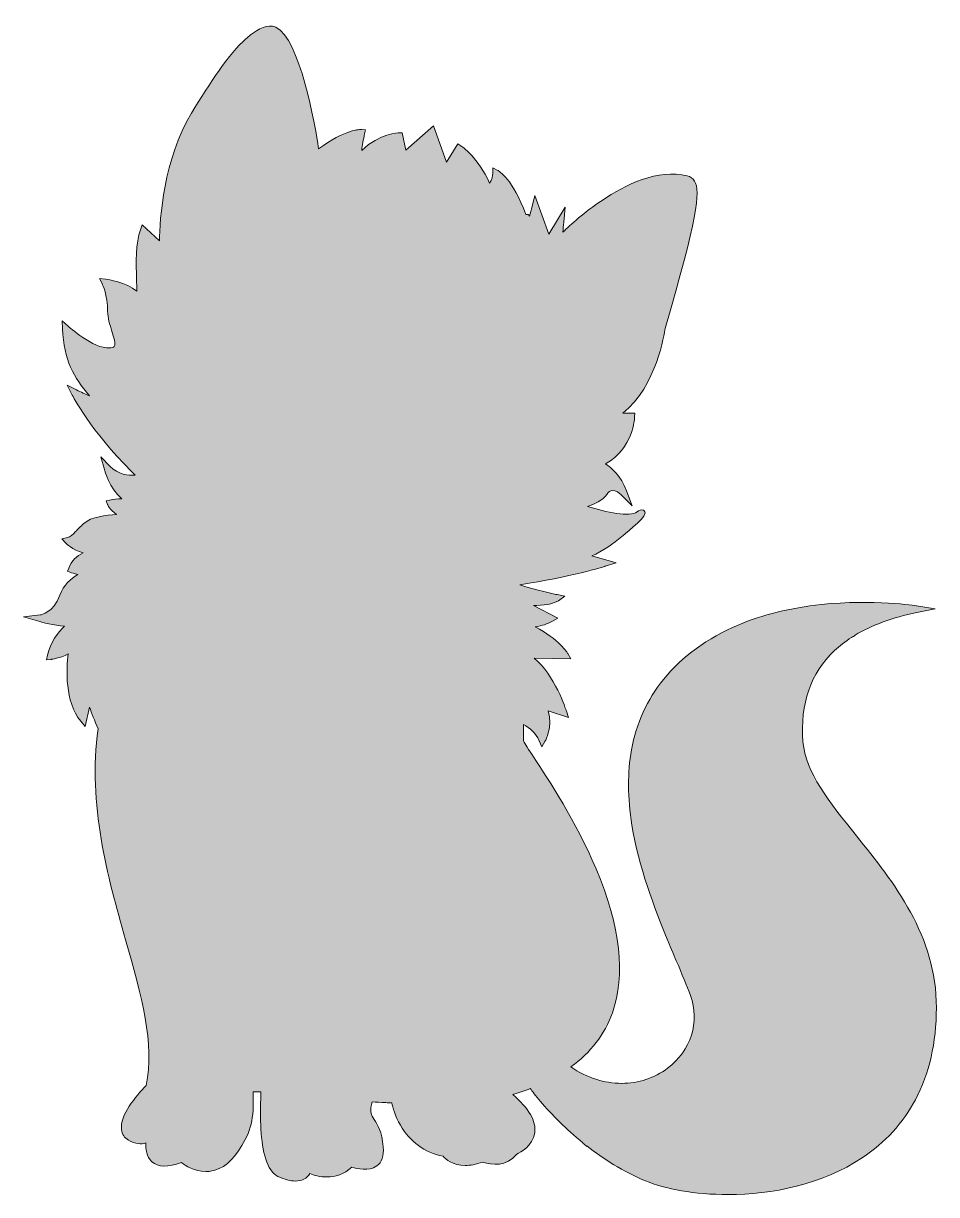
# Model space of a CAD drawing. Header units: millimetres. Extents: x -932 to 1965, y 102 to 615.
# Drawn here: x 1565 to 1965, y 102 to 615 of the extents above; entities that cross this region are included whole.
import ezdxf

# ---------------------------------------------------------------- set-up
doc = ezdxf.new("R2010")
doc.units = ezdxf.units.MM
doc.header["$MEASUREMENT"] = 0
doc.layers.add('Layer 1', color=7, linetype='Continuous')

msp = doc.modelspace()

# ---------------------------------------------------------------- hatches: boundary and pattern name
at = {"layer": 'Layer 1'}
h = msp.add_hatch(color=5, dxfattribs=at)
h.dxf.hatch_style = 2
edge = h.paths.add_edge_path()
edge.add_spline(control_points=[(1929.59, 259.13), (1917.59, 274.08), (1907.22, 286.98), (1906.17, 300.35), (1904.86, 317.04), (1909.52, 330.49), (1920.01, 340.31), (1922.24, 342.4), (1924.72, 344.32), (1927.46, 346.08), (1928.1, 346.3), (1928.61, 346.63), (1929.01, 347.05), (1936.36, 351.46), (1945.4, 354.78), (1956.02, 356.96), (1956.02, 356.96), (1964.04, 358.59), (1964.04, 358.59), (1964.04, 358.59), (1955.96, 359.91), (1955.96, 359.91), (1955.78, 359.94), (1937.01, 362.92), (1914.13, 360.46), (1900.67, 359.02), (1888.43, 356), (1877.74, 351.5), (1864.32, 345.85), (1853.32, 337.82), (1845.07, 327.65), (1837.87, 318.79), (1833.16, 308.43), (1831.05, 296.87), (1829.25, 286.96), (1829.32, 275.85), (1831.25, 263.83), (1834.19, 245.6), (1841.03, 227.57), (1847.1, 212.93), (1847.12, 212.66), (1849.75, 206.62), (1850.67, 204.46), (1853.16, 198.58), (1855.31, 193.5), (1856.86, 189.24), (1861.07, 177.59), (1857.13, 165.07), (1846.83, 157.34), (1841.16, 153.09), (1834.03, 150.74), (1826.76, 150.73), (1826.76, 150.73), (1826.71, 150.73), (1826.71, 150.73), (1819.16, 150.73), (1811.51, 153.21), (1804.47, 157.9), (1813.19, 164.26), (1819.28, 172.18), (1822.66, 181.6), (1828.62, 198.16), (1826.23, 219.38), (1815.56, 244.66), (1806.89, 265.22), (1794.71, 283.75), (1788.17, 293.7), (1786.01, 296.98), (1784.43, 299.39), (1783.73, 300.7), (1783.78, 303.02), (1783.79, 305.42), (1783.74, 307.91), (1786.54, 306.36), (1789.13, 304.11), (1790.61, 300.84), (1790.61, 300.84), (1791.83, 298.17), (1791.83, 298.17), (1791.83, 298.17), (1793.28, 300.72), (1793.28, 300.72), (1793.44, 300.99), (1796.63, 306.71), (1794.53, 313.85), (1794.53, 313.85), (1803.42, 310.97), (1803.42, 310.97), (1803.42, 310.97), (1802.53, 313.75), (1802.53, 313.75), (1802.3, 314.5), (1797.4, 329.63), (1788.41, 337.05), (1788.41, 337.05), (1804.55, 336.63), (1804.55, 336.63), (1804.55, 336.63), (1803.15, 338.97), (1803.15, 338.97), (1802.98, 339.27), (1799.21, 345.42), (1788.91, 350.71), (1791.85, 351.19), (1794.26, 351.91), (1796.44, 353.18), (1796.44, 353.18), (1798.79, 354.56), (1798.79, 354.56), (1798.79, 354.56), (1788.1, 360.09), (1788.1, 360.09), (1792.13, 360.11), (1796.82, 360.53), (1799.03, 362.15), (1799.03, 362.15), (1801.78, 364.16), (1801.78, 364.16), (1801.78, 364.16), (1798.44, 364.83), (1798.44, 364.83), (1798.32, 364.85), (1788.65, 366.8), (1782.14, 369.14), (1804.07, 372.42), (1819.4, 377.17), (1819.55, 377.22), (1819.55, 377.22), (1824.34, 378.71), (1824.34, 378.71), (1824.34, 378.71), (1813.74, 381.74), (1813.74, 381.74), (1818.35, 383.83), (1823.18, 387.31), (1826.83, 390.23), (1826.93, 390.3), (1836.6, 398.15), (1836.95, 400.17), (1837.07, 400.8), (1836.79, 401.43), (1836.24, 401.76), (1835.25, 402.37), (1834.32, 401.67), (1833.5, 401.05), (1830.36, 398.7), (1820.02, 400.89), (1811.83, 403.47), (1814.84, 404.41), (1818.37, 406.06), (1820.34, 408.86), (1821.01, 409.82), (1821.74, 410.32), (1822.58, 410.4), (1824.15, 410.54), (1825.89, 409.19), (1826.43, 408.66), (1826.43, 408.66), (1831.39, 403.7), (1831.39, 403.7), (1831.39, 403.7), (1828.89, 410.25), (1828.89, 410.25), (1826.33, 416.98), (1822.38, 420.41), (1819.63, 422.07), (1831.83, 428.91), (1832.42, 442.11), (1832.44, 442.71), (1832.44, 442.71), (1832.49, 444.26), (1832.49, 444.26), (1832.49, 444.26), (1827.31, 444.26), (1827.31, 444.26), (1842.13, 456.31), (1845.45, 479.25), (1845.73, 481.42), (1859.94, 529.49), (1861.25, 541.47), (1858.72, 545.91), (1858.01, 547.14), (1856.95, 547.92), (1855.47, 548.28), (1842.62, 551.5), (1828.08, 544.21), (1818.15, 537.53), (1810.44, 532.35), (1804.23, 526.75), (1801, 523.56), (1801.08, 524.9), (1801.21, 526.5), (1801.36, 527.93), (1801.36, 527.93), (1802.06, 534.54), (1802.06, 534.54), (1802.06, 534.54), (1794.81, 522.68), (1794.81, 522.68), (1794.81, 522.68), (1788.77, 539.68), (1788.77, 539.68), (1788.77, 539.68), (1787.57, 534.86), (1787.57, 534.86), (1787.21, 533.46), (1786.79, 531.95), (1786.38, 530.57), (1786.37, 530.57), (1786.37, 530.58), (1786.36, 530.59), (1786.21, 530.84), (1786.06, 531.09), (1785.91, 531.35), (1785.5, 531.31), (1785.1, 531.3), (1784.71, 531.32), (1779.26, 546.84), (1772.77, 550.46), (1772.46, 550.62), (1772.46, 550.62), (1770.35, 551.74), (1770.35, 551.74), (1770.35, 551.74), (1770.26, 549.35), (1770.26, 549.35), (1770.23, 548.47), (1769.91, 546.44), (1768.92, 545.04), (1764.11, 556.15), (1756.64, 561.18), (1756.31, 561.4), (1756.31, 561.4), (1755.03, 562.24), (1755.03, 562.24), (1755.03, 562.24), (1749.95, 554.19), (1749.95, 554.19), (1749.95, 554.19), (1744.32, 570.14), (1744.32, 570.14), (1744.32, 570.14), (1732.23, 559.5), (1732.23, 559.5), (1732.23, 559.5), (1730.55, 567.07), (1730.55, 567.07), (1730.55, 567.07), (1729.34, 567.07), (1729.34, 567.07), (1728.97, 567.07), (1720.82, 566.98), (1712.87, 559.43), (1713.11, 561.43), (1713.61, 564.26), (1714.16, 566.73), (1714.16, 566.73), (1714.55, 568.46), (1714.55, 568.46), (1714.55, 568.46), (1712.77, 568.55), (1712.77, 568.55), (1712.46, 568.57), (1705.51, 568.8), (1694.01, 560.03), (1692.48, 570.89), (1685.77, 608.41), (1675.23, 613.34), (1671.63, 615.02), (1667.62, 612.59), (1664.16, 609.99), (1663.5, 609.5), (1662.83, 608.94), (1662.15, 608.34), (1654.69, 601.73), (1646.28, 588.76), (1638.3, 575.73), (1626.05, 555.71), (1624.44, 529.21), (1624.27, 519.72), (1624.27, 519.72), (1616.78, 526.77), (1616.78, 526.77), (1616.78, 526.77), (1615.98, 524.68), (1615.98, 524.68), (1613.78, 518.9), (1614.06, 509.75), (1614.26, 503.07), (1614.31, 501.22), (1614.37, 499.21), (1614.34, 497.77), (1609.89, 501.61), (1601.23, 502.88), (1600.83, 502.94), (1600.83, 502.94), (1598.01, 503.34), (1598.01, 503.34), (1598.01, 503.34), (1599.27, 500.79), (1599.27, 500.79), (1599.3, 500.74), (1601.58, 496.04), (1601.58, 488.96), (1601.58, 486.06), (1602.56, 482.97), (1603.42, 480.25), (1604.25, 477.61), (1605.2, 474.62), (1604.48, 473.57), (1604.13, 473.07), (1603.21, 472.91), (1602.5, 472.87), (1595.34, 472.41), (1584.48, 482.24), (1584.37, 482.34), (1584.37, 482.34), (1581.74, 484.74), (1581.74, 484.74), (1581.74, 484.74), (1581.86, 481.18), (1581.86, 481.18), (1582.29, 467.6), (1586.88, 459.93), (1593.59, 451.96), (1591.85, 452.63), (1589.79, 453.55), (1587.97, 454.46), (1587.97, 454.46), (1583.87, 456.52), (1583.87, 456.52), (1583.87, 456.52), (1585.97, 452.44), (1585.97, 452.44), (1586.3, 451.79), (1594.23, 436.55), (1612.04, 418.74), (1612.55, 418.23), (1613.07, 417.72), (1613.59, 417.21), (1610.75, 416.99), (1606.25, 417.35), (1602.68, 421), (1602.68, 421), (1598.63, 425.12), (1598.63, 425.12), (1598.63, 425.12), (1600.16, 419.56), (1600.16, 419.56), (1600.27, 419.15), (1602.41, 411.56), (1607.76, 406.83), (1605.92, 406.76), (1603.98, 406.6), (1602.58, 406.24), (1602.58, 406.24), (1601.01, 405.83), (1601.01, 405.83), (1601.01, 405.83), (1601.54, 404.29), (1601.54, 404.29), (1601.67, 403.92), (1602.38, 402.34), (1605.48, 399.94), (1600.9, 399.71), (1594.39, 398.86), (1591.23, 396.04), (1589.55, 394.54), (1588.43, 393.36), (1587.54, 392.42), (1586.06, 390.86), (1585.45, 390.21), (1583.98, 389.84), (1583.98, 389.84), (1581.47, 389.22), (1581.47, 389.22), (1581.47, 389.22), (1583.26, 387.35), (1583.26, 387.35), (1583.43, 387.17), (1586.08, 384.48), (1590.83, 383.13), (1588.18, 381.74), (1585.72, 379.63), (1584.54, 376.46), (1584.54, 376.46), (1584.02, 375.06), (1584.02, 375.06), (1584.02, 375.06), (1585.42, 374.53), (1585.42, 374.53), (1585.71, 374.42), (1586.91, 373.98), (1588.51, 373.6), (1585.48, 371.81), (1582.29, 368.98), (1580.71, 364.61), (1577.89, 356.8), (1572.32, 356), (1572.09, 355.97), (1572.09, 355.97), (1564.7, 355.15), (1564.7, 355.15), (1564.7, 355.15), (1571.83, 353.04), (1571.83, 353.04), (1572.65, 352.8), (1577.99, 351.27), (1582.76, 351.03), (1579.92, 348.3), (1576.42, 343.94), (1575.23, 338.27), (1575.23, 338.27), (1574.81, 336.27), (1574.81, 336.27), (1574.81, 336.27), (1576.84, 336.46), (1576.84, 336.46), (1577.02, 336.48), (1580.52, 336.84), (1584.33, 338.85), (1583.51, 332.33), (1582.71, 317.9), (1589.85, 309.38), (1589.85, 309.38), (1591.79, 307.06), (1591.79, 307.06), (1591.79, 307.06), (1593.7, 315.46), (1593.7, 315.46), (1594.59, 312.91), (1595.84, 309.64), (1597.46, 306.09), (1592.69, 272.88), (1601.59, 241.4), (1609.44, 213.61), (1616.36, 189.11), (1622.35, 167.93), (1618.48, 149.8), (1613.95, 145.12), (1606.85, 136.68), (1607.65, 130.44), (1607.91, 128.47), (1608.96, 126.87), (1610.7, 125.83), (1613.74, 124), (1616.37, 124.01), (1618.32, 124.65), (1618.18, 122.06), (1618.55, 118.54), (1621.01, 116.36), (1623.69, 113.99), (1628.05, 113.88), (1633.96, 116.03), (1635.55, 114.78), (1639.56, 112.08), (1644.58, 112.08), (1645.25, 112.08), (1645.93, 112.13), (1646.63, 112.23), (1651.89, 113.02), (1656.5, 116.81), (1660.34, 123.49), (1664.84, 130.41), (1665.81, 137.67), (1665.27, 147.07), (1666.63, 147.07), (1667.99, 147), (1668.76, 146.95), (1668.7, 145.91), (1668.66, 144.87), (1668.62, 143.83), (1668.48, 139.66), (1668.47, 135.19), (1668.72, 130.89), (1668.71, 130.78), (1668.72, 130.69), (1668.74, 130.6), (1669.34, 120.96), (1671.3, 112.25), (1676.18, 109.97), (1679.1, 108.61), (1681.66, 107.93), (1683.84, 107.93), (1685.2, 107.93), (1686.42, 108.2), (1687.48, 108.73), (1688.75, 109.36), (1689.61, 110.31), (1690.15, 111.19), (1693.4, 109.85), (1701.31, 107.66), (1708.61, 114.05), (1710.73, 113.36), (1716.04, 112), (1719.47, 114.53), (1721.69, 116.16), (1722.64, 118.99), (1722.31, 122.93), (1721.73, 129.61), (1719.79, 132.65), (1718.38, 134.87), (1717.07, 136.93), (1716.34, 138.07), (1717.12, 141.32), (1717.18, 141.56), (1717.29, 141.96), (1717.52, 142.58), (1719.2, 142.52), (1721.19, 142.41), (1723.43, 142.29), (1724.29, 142.24), (1725.18, 142.19), (1726.11, 142.14), (1726.5, 140.27), (1727.52, 136.48), (1729.83, 132.43), (1733.99, 125.13), (1740.44, 120.44), (1748.5, 118.84), (1749.56, 117.62), (1752.65, 114.75), (1758.23, 114.75), (1760.37, 114.75), (1762.88, 115.17), (1765.79, 116.28), (1770.1, 114.8), (1776.16, 114.23), (1780.82, 119.72), (1782.33, 120.41), (1787.86, 123.33), (1788.66, 129.08), (1789.36, 134.16), (1786.13, 139.78), (1779.05, 145.81), (1779.23, 145.86), (1779.41, 145.91), (1779.58, 145.96), (1782.06, 146.73), (1784.43, 147.55), (1786.71, 148.44), (1788.35, 146.22), (1792.8, 140.46), (1799.75, 133.62), (1802.53, 130.88), (1805.9, 127.79), (1809.8, 124.64), (1809.8, 124.62), (1809.79, 124.61), (1809.79, 124.59), (1810.33, 124.1), (1810.88, 123.61), (1811.43, 123.13), (1811.49, 123.15), (1811.54, 123.18), (1811.6, 123.21), (1818.68, 117.69), (1827.31, 112.12), (1837.15, 108.05), (1845.73, 104.49), (1858.79, 102.01), (1873.37, 102.01), (1892.57, 102.01), (1914.41, 106.31), (1932.13, 118.13), (1942.14, 124.8), (1949.97, 133.35), (1955.4, 143.55), (1961.49, 154.97), (1964.59, 168.52), (1964.62, 183.83), (1964.68, 215.45), (1946.04, 238.66), (1929.59, 259.13)], knot_values=[0, 0, 0, 0, 1, 1, 1, 2, 2, 2, 3, 3, 3, 4, 4, 4, 5, 5, 5, 6, 6, 6, 7, 7, 7, 8, 8, 8, 9, 9, 9, 10, 10, 10, 11, 11, 11, 12, 12, 12, 13, 13, 13, 14, 14, 14, 15, 15, 15, 16, 16, 16, 17, 17, 17, 18, 18, 18, 19, 19, 19, 20, 20, 20, 21, 21, 21, 22, 22, 22, 23, 23, 23, 24, 24, 24, 25, 25, 25, 26, 26, 26, 27, 27, 27, 28, 28, 28, 29, 29, 29, 30, 30, 30, 31, 31, 31, 32, 32, 32, 33, 33, 33, 34, 34, 34, 35, 35, 35, 36, 36, 36, 37, 37, 37, 38, 38, 38, 39, 39, 39, 40, 40, 40, 41, 41, 41, 42, 42, 42, 43, 43, 43, 44, 44, 44, 45, 45, 45, 46, 46, 46, 47, 47, 47, 48, 48, 48, 49, 49, 49, 50, 50, 50, 51, 51, 51, 52, 52, 52, 53, 53, 53, 54, 54, 54, 55, 55, 55, 56, 56, 56, 57, 57, 57, 58, 58, 58, 59, 59, 59, 60, 60, 60, 61, 61, 61, 62, 62, 62, 63, 63, 63, 64, 64, 64, 65, 65, 65, 66, 66, 66, 67, 67, 67, 68, 68, 68, 69, 69, 69, 70, 70, 70, 71, 71, 71, 72, 72, 72, 73, 73, 73, 74, 74, 74, 75, 75, 75, 76, 76, 76, 77, 77, 77, 78, 78, 78, 79, 79, 79, 80, 80, 80, 81, 81, 81, 82, 82, 82, 83, 83, 83, 84, 84, 84, 85, 85, 85, 86, 86, 86, 87, 87, 87, 88, 88, 88, 89, 89, 89, 90, 90, 90, 91, 91, 91, 92, 92, 92, 93, 93, 93, 94, 94, 94, 95, 95, 95, 96, 96, 96, 97, 97, 97, 98, 98, 98, 99, 99, 99, 100, 100, 100, 101, 101, 101, 102, 102, 102, 103, 103, 103, 104, 104, 104, 105, 105, 105, 106, 106, 106, 107, 107, 107, 108, 108, 108, 109, 109, 109, 110, 110, 110, 111, 111, 111, 112, 112, 112, 113, 113, 113, 114, 114, 114, 115, 115, 115, 116, 116, 116, 117, 117, 117, 118, 118, 118, 119, 119, 119, 120, 120, 120, 121, 121, 121, 122, 122, 122, 123, 123, 123, 124, 124, 124, 125, 125, 125, 126, 126, 126, 127, 127, 127, 128, 128, 128, 129, 129, 129, 130, 130, 130, 131, 131, 131, 132, 132, 132, 133, 133, 133, 134, 134, 134, 135, 135, 135, 136, 136, 136, 137, 137, 137, 138, 138, 138, 139, 139, 139, 140, 140, 140, 141, 141, 141, 142, 142, 142, 143, 143, 143, 144, 144, 144, 145, 145, 145, 146, 146, 146, 147, 147, 147, 148, 148, 148, 149, 149, 149, 150, 150, 150, 151, 151, 151, 152, 152, 152, 153, 153, 153, 154, 154, 154, 155, 155, 155, 156, 156, 156, 157, 157, 157, 158, 158, 158, 159, 159, 159, 160, 160, 160, 161, 161, 161, 162, 162, 162, 163, 163, 163, 164, 164, 164, 165, 165, 165, 166, 166, 166, 167, 167, 167, 168, 168, 168, 169, 169, 169, 170, 170, 170, 171, 171, 171, 172, 172, 172, 173, 173, 173, 174, 174, 174, 175, 175, 175, 176, 176, 176, 177, 177, 177, 178, 178, 178, 179, 179, 179, 180, 180, 180, 181, 181, 181, 182, 182, 182, 183, 183, 183, 184, 184, 184, 185, 185, 185, 186, 186, 186, 187, 187, 187, 188, 188, 188, 189, 189, 189, 190, 190, 190, 191, 191, 191, 191], degree=3, periodic=1)

# ---------------------------------------------------------------- linework, layer by layer
at = {"layer": 'Layer 1', "lineweight": 0}
msp.add_open_spline([(1929.59, 259.13), (1917.59, 274.08), (1907.22, 286.98), (1906.17, 300.35), (1904.86, 317.04), (1909.52, 330.49), (1920.01, 340.31), (1922.24, 342.4), (1924.72, 344.32), (1927.46, 346.08), (1928.1, 346.3), (1928.61, 346.63), (1929.01, 347.05), (1936.36, 351.46), (1945.4, 354.78), (1956.02, 356.96), (1956.02, 356.96), (1964.04, 358.59), (1964.04, 358.59), (1964.04, 358.59), (1955.96, 359.91), (1955.96, 359.91), (1955.78, 359.94), (1937.01, 362.92), (1914.13, 360.46), (1900.67, 359.02), (1888.43, 356), (1877.74, 351.5), (1864.32, 345.85), (1853.32, 337.82), (1845.07, 327.65), (1837.87, 318.79), (1833.16, 308.43), (1831.05, 296.87), (1829.25, 286.96), (1829.32, 275.85), (1831.25, 263.83), (1834.19, 245.6), (1841.03, 227.57), (1847.1, 212.93), (1847.12, 212.66), (1849.75, 206.62), (1850.67, 204.46), (1853.16, 198.58), (1855.31, 193.5), (1856.86, 189.24), (1861.07, 177.59), (1857.13, 165.07), (1846.83, 157.34), (1841.16, 153.09), (1834.03, 150.74), (1826.76, 150.73), (1826.76, 150.73), (1826.71, 150.73), (1826.71, 150.73), (1819.16, 150.73), (1811.51, 153.21), (1804.47, 157.9), (1813.19, 164.26), (1819.28, 172.18), (1822.66, 181.6), (1828.62, 198.16), (1826.23, 219.38), (1815.56, 244.66), (1806.89, 265.22), (1794.71, 283.75), (1788.17, 293.7), (1786.01, 296.98), (1784.43, 299.39), (1783.73, 300.7), (1783.78, 303.02), (1783.79, 305.42), (1783.74, 307.91), (1786.54, 306.36), (1789.13, 304.11), (1790.61, 300.84), (1790.61, 300.84), (1791.83, 298.17), (1791.83, 298.17), (1791.83, 298.17), (1793.28, 300.72), (1793.28, 300.72), (1793.44, 300.99), (1796.63, 306.71), (1794.53, 313.85), (1794.53, 313.85), (1803.42, 310.97), (1803.42, 310.97), (1803.42, 310.97), (1802.53, 313.75), (1802.53, 313.75), (1802.3, 314.5), (1797.4, 329.63), (1788.41, 337.05), (1788.41, 337.05), (1804.55, 336.63), (1804.55, 336.63), (1804.55, 336.63), (1803.15, 338.97), (1803.15, 338.97), (1802.98, 339.27), (1799.21, 345.42), (1788.91, 350.71), (1791.85, 351.19), (1794.26, 351.91), (1796.44, 353.18), (1796.44, 353.18), (1798.79, 354.56), (1798.79, 354.56), (1798.79, 354.56), (1788.1, 360.09), (1788.1, 360.09), (1792.13, 360.11), (1796.82, 360.53), (1799.03, 362.15), (1799.03, 362.15), (1801.78, 364.16), (1801.78, 364.16), (1801.78, 364.16), (1798.44, 364.83), (1798.44, 364.83), (1798.32, 364.85), (1788.65, 366.8), (1782.14, 369.14), (1804.07, 372.42), (1819.4, 377.17), (1819.55, 377.22), (1819.55, 377.22), (1824.34, 378.71), (1824.34, 378.71), (1824.34, 378.71), (1813.74, 381.74), (1813.74, 381.74), (1818.35, 383.83), (1823.18, 387.31), (1826.83, 390.23), (1826.93, 390.3), (1836.6, 398.15), (1836.95, 400.17), (1837.07, 400.8), (1836.79, 401.43), (1836.24, 401.76), (1835.25, 402.37), (1834.32, 401.67), (1833.5, 401.05), (1830.36, 398.7), (1820.02, 400.89), (1811.83, 403.47), (1814.84, 404.41), (1818.37, 406.06), (1820.34, 408.86), (1821.01, 409.82), (1821.74, 410.32), (1822.58, 410.4), (1824.15, 410.54), (1825.89, 409.19), (1826.43, 408.66), (1826.43, 408.66), (1831.39, 403.7), (1831.39, 403.7), (1831.39, 403.7), (1828.89, 410.25), (1828.89, 410.25), (1826.33, 416.98), (1822.38, 420.41), (1819.63, 422.07), (1831.83, 428.91), (1832.42, 442.11), (1832.44, 442.71), (1832.44, 442.71), (1832.49, 444.26), (1832.49, 444.26), (1832.49, 444.26), (1827.31, 444.26), (1827.31, 444.26), (1842.13, 456.31), (1845.45, 479.25), (1845.73, 481.42), (1859.94, 529.49), (1861.25, 541.47), (1858.72, 545.91), (1858.01, 547.14), (1856.95, 547.92), (1855.47, 548.28), (1842.62, 551.5), (1828.08, 544.21), (1818.15, 537.53), (1810.44, 532.35), (1804.23, 526.75), (1801, 523.56), (1801.08, 524.9), (1801.21, 526.5), (1801.36, 527.93), (1801.36, 527.93), (1802.06, 534.54), (1802.06, 534.54), (1802.06, 534.54), (1794.81, 522.68), (1794.81, 522.68), (1794.81, 522.68), (1788.77, 539.68), (1788.77, 539.68), (1788.77, 539.68), (1787.57, 534.86), (1787.57, 534.86), (1787.21, 533.46), (1786.79, 531.95), (1786.38, 530.57), (1786.37, 530.57), (1786.37, 530.58), (1786.36, 530.59), (1786.21, 530.84), (1786.06, 531.09), (1785.91, 531.35), (1785.5, 531.31), (1785.1, 531.3), (1784.71, 531.32), (1779.26, 546.84), (1772.77, 550.46), (1772.46, 550.62), (1772.46, 550.62), (1770.35, 551.74), (1770.35, 551.74), (1770.35, 551.74), (1770.26, 549.35), (1770.26, 549.35), (1770.23, 548.47), (1769.91, 546.44), (1768.92, 545.04), (1764.11, 556.15), (1756.64, 561.18), (1756.31, 561.4), (1756.31, 561.4), (1755.03, 562.24), (1755.03, 562.24), (1755.03, 562.24), (1749.95, 554.19), (1749.95, 554.19), (1749.95, 554.19), (1744.32, 570.14), (1744.32, 570.14), (1744.32, 570.14), (1732.23, 559.5), (1732.23, 559.5), (1732.23, 559.5), (1730.55, 567.07), (1730.55, 567.07), (1730.55, 567.07), (1729.34, 567.07), (1729.34, 567.07), (1728.97, 567.07), (1720.82, 566.98), (1712.87, 559.43), (1713.11, 561.43), (1713.61, 564.26), (1714.16, 566.73), (1714.16, 566.73), (1714.55, 568.46), (1714.55, 568.46), (1714.55, 568.46), (1712.77, 568.55), (1712.77, 568.55), (1712.46, 568.57), (1705.51, 568.8), (1694.01, 560.03), (1692.48, 570.89), (1685.77, 608.41), (1675.23, 613.34), (1671.63, 615.02), (1667.62, 612.59), (1664.16, 609.99), (1663.5, 609.5), (1662.83, 608.94), (1662.15, 608.34), (1654.69, 601.73), (1646.28, 588.76), (1638.3, 575.73), (1626.05, 555.71), (1624.44, 529.21), (1624.27, 519.72), (1624.27, 519.72), (1616.78, 526.77), (1616.78, 526.77), (1616.78, 526.77), (1615.98, 524.68), (1615.98, 524.68), (1613.78, 518.9), (1614.06, 509.75), (1614.26, 503.07), (1614.31, 501.22), (1614.37, 499.21), (1614.34, 497.77), (1609.89, 501.61), (1601.23, 502.88), (1600.83, 502.94), (1600.83, 502.94), (1598.01, 503.34), (1598.01, 503.34), (1598.01, 503.34), (1599.27, 500.79), (1599.27, 500.79), (1599.3, 500.74), (1601.58, 496.04), (1601.58, 488.96), (1601.58, 486.06), (1602.56, 482.97), (1603.42, 480.25), (1604.25, 477.61), (1605.2, 474.62), (1604.48, 473.57), (1604.13, 473.07), (1603.21, 472.91), (1602.5, 472.87), (1595.34, 472.41), (1584.48, 482.24), (1584.37, 482.34), (1584.37, 482.34), (1581.74, 484.74), (1581.74, 484.74), (1581.74, 484.74), (1581.86, 481.18), (1581.86, 481.18), (1582.29, 467.6), (1586.88, 459.93), (1593.59, 451.96), (1591.85, 452.63), (1589.79, 453.55), (1587.97, 454.46), (1587.97, 454.46), (1583.87, 456.52), (1583.87, 456.52), (1583.87, 456.52), (1585.97, 452.44), (1585.97, 452.44), (1586.3, 451.79), (1594.23, 436.55), (1612.04, 418.74), (1612.55, 418.23), (1613.07, 417.72), (1613.59, 417.21), (1610.75, 416.99), (1606.25, 417.35), (1602.68, 421), (1602.68, 421), (1598.63, 425.12), (1598.63, 425.12), (1598.63, 425.12), (1600.16, 419.56), (1600.16, 419.56), (1600.27, 419.15), (1602.41, 411.56), (1607.76, 406.83), (1605.92, 406.76), (1603.98, 406.6), (1602.58, 406.24), (1602.58, 406.24), (1601.01, 405.83), (1601.01, 405.83), (1601.01, 405.83), (1601.54, 404.29), (1601.54, 404.29), (1601.67, 403.92), (1602.38, 402.34), (1605.48, 399.94), (1600.9, 399.71), (1594.39, 398.86), (1591.23, 396.04), (1589.55, 394.54), (1588.43, 393.36), (1587.54, 392.42), (1586.06, 390.86), (1585.45, 390.21), (1583.98, 389.84), (1583.98, 389.84), (1581.47, 389.22), (1581.47, 389.22), (1581.47, 389.22), (1583.26, 387.35), (1583.26, 387.35), (1583.43, 387.17), (1586.08, 384.48), (1590.83, 383.13), (1588.18, 381.74), (1585.72, 379.63), (1584.54, 376.46), (1584.54, 376.46), (1584.02, 375.06), (1584.02, 375.06), (1584.02, 375.06), (1585.42, 374.53), (1585.42, 374.53), (1585.71, 374.42), (1586.91, 373.98), (1588.51, 373.6), (1585.48, 371.81), (1582.29, 368.98), (1580.71, 364.61), (1577.89, 356.8), (1572.32, 356), (1572.09, 355.97), (1572.09, 355.97), (1564.7, 355.15), (1564.7, 355.15), (1564.7, 355.15), (1571.83, 353.04), (1571.83, 353.04), (1572.65, 352.8), (1577.99, 351.27), (1582.76, 351.03), (1579.92, 348.3), (1576.42, 343.94), (1575.23, 338.27), (1575.23, 338.27), (1574.81, 336.27), (1574.81, 336.27), (1574.81, 336.27), (1576.84, 336.46), (1576.84, 336.46), (1577.02, 336.48), (1580.52, 336.84), (1584.33, 338.85), (1583.51, 332.33), (1582.71, 317.9), (1589.85, 309.38), (1589.85, 309.38), (1591.79, 307.06), (1591.79, 307.06), (1591.79, 307.06), (1593.7, 315.46), (1593.7, 315.46), (1594.59, 312.91), (1595.84, 309.64), (1597.46, 306.09), (1592.69, 272.88), (1601.59, 241.4), (1609.44, 213.61), (1616.36, 189.11), (1622.35, 167.93), (1618.48, 149.8), (1613.95, 145.12), (1606.85, 136.68), (1607.65, 130.44), (1607.91, 128.47), (1608.96, 126.87), (1610.7, 125.83), (1613.74, 124), (1616.37, 124.01), (1618.32, 124.65), (1618.18, 122.06), (1618.55, 118.54), (1621.01, 116.36), (1623.69, 113.99), (1628.05, 113.88), (1633.96, 116.03), (1635.55, 114.78), (1639.56, 112.08), (1644.58, 112.08), (1645.25, 112.08), (1645.93, 112.13), (1646.63, 112.23), (1651.89, 113.02), (1656.5, 116.81), (1660.34, 123.49), (1664.84, 130.41), (1665.81, 137.67), (1665.27, 147.07), (1666.63, 147.07), (1667.99, 147), (1668.76, 146.95), (1668.7, 145.91), (1668.66, 144.87), (1668.62, 143.83), (1668.48, 139.66), (1668.47, 135.19), (1668.72, 130.89), (1668.71, 130.78), (1668.72, 130.69), (1668.74, 130.6), (1669.34, 120.96), (1671.3, 112.25), (1676.18, 109.97), (1679.1, 108.61), (1681.66, 107.93), (1683.84, 107.93), (1685.2, 107.93), (1686.42, 108.2), (1687.48, 108.73), (1688.75, 109.36), (1689.61, 110.31), (1690.15, 111.19), (1693.4, 109.85), (1701.31, 107.66), (1708.61, 114.05), (1710.73, 113.36), (1716.04, 112), (1719.47, 114.53), (1721.69, 116.16), (1722.64, 118.99), (1722.31, 122.93), (1721.73, 129.61), (1719.79, 132.65), (1718.38, 134.87), (1717.07, 136.93), (1716.34, 138.07), (1717.12, 141.32), (1717.18, 141.56), (1717.29, 141.96), (1717.52, 142.58), (1719.2, 142.52), (1721.19, 142.41), (1723.43, 142.29), (1724.29, 142.24), (1725.18, 142.19), (1726.11, 142.14), (1726.5, 140.27), (1727.52, 136.48), (1729.83, 132.43), (1733.99, 125.13), (1740.44, 120.44), (1748.5, 118.84), (1749.56, 117.62), (1752.65, 114.75), (1758.23, 114.75), (1760.37, 114.75), (1762.88, 115.17), (1765.79, 116.28), (1770.1, 114.8), (1776.16, 114.23), (1780.82, 119.72), (1782.33, 120.41), (1787.86, 123.33), (1788.66, 129.08), (1789.36, 134.16), (1786.13, 139.78), (1779.05, 145.81), (1779.23, 145.86), (1779.41, 145.91), (1779.58, 145.96), (1782.06, 146.73), (1784.43, 147.55), (1786.71, 148.44), (1788.35, 146.22), (1792.8, 140.46), (1799.75, 133.62), (1802.53, 130.88), (1805.9, 127.79), (1809.8, 124.64), (1809.8, 124.62), (1809.79, 124.61), (1809.79, 124.59), (1810.33, 124.1), (1810.88, 123.61), (1811.43, 123.13), (1811.49, 123.15), (1811.54, 123.18), (1811.6, 123.21), (1818.68, 117.69), (1827.31, 112.12), (1837.15, 108.05), (1845.73, 104.49), (1858.79, 102.01), (1873.37, 102.01), (1892.57, 102.01), (1914.41, 106.31), (1932.13, 118.13), (1942.14, 124.8), (1949.97, 133.35), (1955.4, 143.55), (1961.49, 154.97), (1964.59, 168.52), (1964.62, 183.83), (1964.68, 215.45), (1946.04, 238.66), (1929.59, 259.13)], degree=3, knots=[0, 0, 0, 0, 1, 1, 1, 2, 2, 2, 3, 3, 3, 4, 4, 4, 5, 5, 5, 6, 6, 6, 7, 7, 7, 8, 8, 8, 9, 9, 9, 10, 10, 10, 11, 11, 11, 12, 12, 12, 13, 13, 13, 14, 14, 14, 15, 15, 15, 16, 16, 16, 17, 17, 17, 18, 18, 18, 19, 19, 19, 20, 20, 20, 21, 21, 21, 22, 22, 22, 23, 23, 23, 24, 24, 24, 25, 25, 25, 26, 26, 26, 27, 27, 27, 28, 28, 28, 29, 29, 29, 30, 30, 30, 31, 31, 31, 32, 32, 32, 33, 33, 33, 34, 34, 34, 35, 35, 35, 36, 36, 36, 37, 37, 37, 38, 38, 38, 39, 39, 39, 40, 40, 40, 41, 41, 41, 42, 42, 42, 43, 43, 43, 44, 44, 44, 45, 45, 45, 46, 46, 46, 47, 47, 47, 48, 48, 48, 49, 49, 49, 50, 50, 50, 51, 51, 51, 52, 52, 52, 53, 53, 53, 54, 54, 54, 55, 55, 55, 56, 56, 56, 57, 57, 57, 58, 58, 58, 59, 59, 59, 60, 60, 60, 61, 61, 61, 62, 62, 62, 63, 63, 63, 64, 64, 64, 65, 65, 65, 66, 66, 66, 67, 67, 67, 68, 68, 68, 69, 69, 69, 70, 70, 70, 71, 71, 71, 72, 72, 72, 73, 73, 73, 74, 74, 74, 75, 75, 75, 76, 76, 76, 77, 77, 77, 78, 78, 78, 79, 79, 79, 80, 80, 80, 81, 81, 81, 82, 82, 82, 83, 83, 83, 84, 84, 84, 85, 85, 85, 86, 86, 86, 87, 87, 87, 88, 88, 88, 89, 89, 89, 90, 90, 90, 91, 91, 91, 92, 92, 92, 93, 93, 93, 94, 94, 94, 95, 95, 95, 96, 96, 96, 97, 97, 97, 98, 98, 98, 99, 99, 99, 100, 100, 100, 101, 101, 101, 102, 102, 102, 103, 103, 103, 104, 104, 104, 105, 105, 105, 106, 106, 106, 107, 107, 107, 108, 108, 108, 109, 109, 109, 110, 110, 110, 111, 111, 111, 112, 112, 112, 113, 113, 113, 114, 114, 114, 115, 115, 115, 116, 116, 116, 117, 117, 117, 118, 118, 118, 119, 119, 119, 120, 120, 120, 121, 121, 121, 122, 122, 122, 123, 123, 123, 124, 124, 124, 125, 125, 125, 126, 126, 126, 127, 127, 127, 128, 128, 128, 129, 129, 129, 130, 130, 130, 131, 131, 131, 132, 132, 132, 133, 133, 133, 134, 134, 134, 135, 135, 135, 136, 136, 136, 137, 137, 137, 138, 138, 138, 139, 139, 139, 140, 140, 140, 141, 141, 141, 142, 142, 142, 143, 143, 143, 144, 144, 144, 145, 145, 145, 146, 146, 146, 147, 147, 147, 148, 148, 148, 149, 149, 149, 150, 150, 150, 151, 151, 151, 152, 152, 152, 153, 153, 153, 154, 154, 154, 155, 155, 155, 156, 156, 156, 157, 157, 157, 158, 158, 158, 159, 159, 159, 160, 160, 160, 161, 161, 161, 162, 162, 162, 163, 163, 163, 164, 164, 164, 165, 165, 165, 166, 166, 166, 167, 167, 167, 168, 168, 168, 169, 169, 169, 170, 170, 170, 171, 171, 171, 172, 172, 172, 173, 173, 173, 174, 174, 174, 175, 175, 175, 176, 176, 176, 177, 177, 177, 178, 178, 178, 179, 179, 179, 180, 180, 180, 181, 181, 181, 182, 182, 182, 183, 183, 183, 184, 184, 184, 185, 185, 185, 186, 186, 186, 187, 187, 187, 188, 188, 188, 189, 189, 189, 190, 190, 190, 191, 191, 191, 191], dxfattribs=at)

doc.saveas('drawing.dxf')
